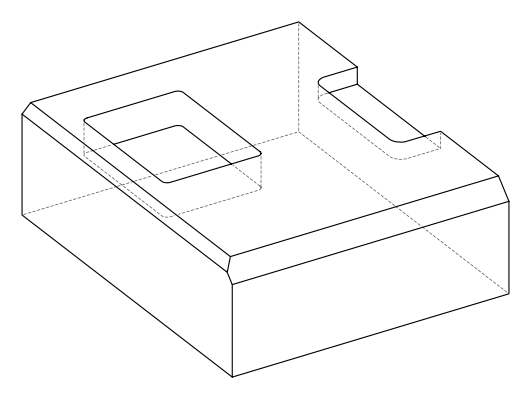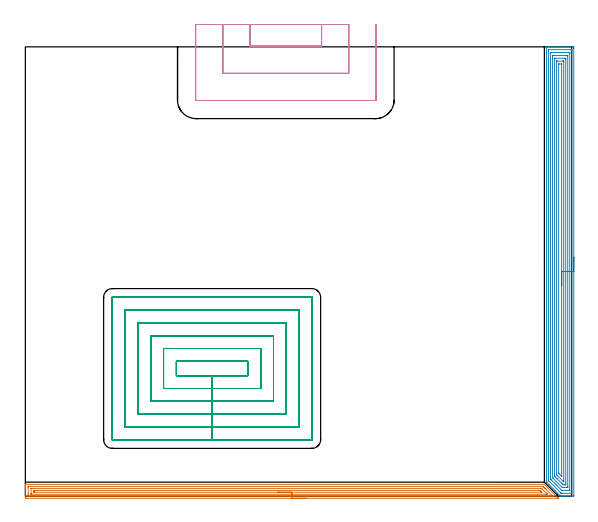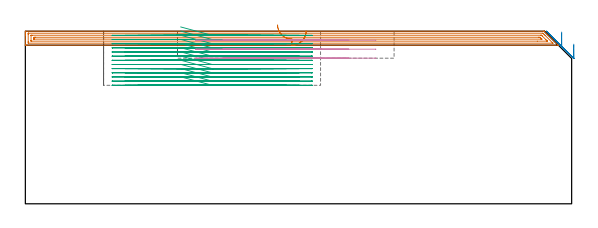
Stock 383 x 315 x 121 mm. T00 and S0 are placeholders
(PLAN: 4 operations, 2 tool changes, 84.2 min)
(1 AREA_MILL | FG_CHAMFER_SURFACE | UGT0205_001 | 12.02 min | 18215 mm3)
(2 AREA_MILL_1 | FG_CHAMFER_SURFACE_1 | UGT0205_001 | 17.84 min | 56878 mm3)
(3 MILL_RECTANGULAR_POCKET | POCKET_RECTANGULAR_STRAIGHT | NXT0201_011 | Follow Part, ap 3, ae 75% | 49.28 min | 644482 mm3)
(4 MILL_SLOT | SLOT_PARTIAL_RECTANGULAR | UGT0201_109 | Follow Part, ap 6.35, ae 75% | 5.07 min | 142992 mm3)
(TOOL UGT0205_001 | Chamfer Mill 20 x 3 x 45 deg. | D20 FL50 Z2)
(TOOL NXT0201_011 | ENDMILL 12mm [2P460-1200-NA 1630] | D12 FL38 Z6)
(TOOL UGT0201_109 | End Mill 25.4 mm | D25.4 FL25 Z2)
(OP 1 AREA_MILL)
G17 G21 G94 G90
T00 M6
G54
G17 G0 G90 X196.85 Y-1.5 S1061 M3
G43 Z131. H0
Z121.2
G94 G1 X196.812 Z120.328 F250.
X196.698 Z119.463
X196.509 Z118.612
X196.247 Z117.78
X195.913 Z116.974
X195.51 Z116.2
X195.041 Z115.464
X194.51 Z114.772
X193.921 Z114.129
X193.278 Z113.54
X192.586 Z113.008
X191.85 Z112.54
X191.076 Z112.137
X190.27 Z111.803
X189.438 Z111.541
X188.586 Z111.352
X187.722 Z111.238
X186.85 Z111.2
X0.616
X0.206 Y-1.496 Z111.202
X0.01 Y-1.492 Z111.206
X0. Y-1.292 Z111.405
Y5.167 Z117.862
Y5.716 Z118.413
Y6.051 Z118.747
Y6.599 Z119.295
Y6.934 Z119.629
Y7.605 Z120.304
Y7.934 Z120.634
X0.007 Y8.285 Z120.976
X0.009 Y8.297 Z120.988
X0.169 Y8.3 Z121.
X363.259
X363.905 Y8.297 Z120.987
X363.938 Y8.262 Z120.962
X363.94 Y8.26 Z120.959
X373.22 Y-1.018 Z111.678
X373.679 Y-1.481 Z111.219
X373.683 Y-1.495 Z111.205
X373.679 Y-1.5 Z111.2
X186.85
Y-0.086 Z112.614
X2.352 Y-0.085 Z112.615
X2.014 Y-0.079 Z112.621
X2.009 Y0.03 Z112.73
X2.002 Y0.261 Z112.961
X2. Y0.749 Z113.449
Y1.147 Z113.847
X2.001 Y6.051 Z118.751
X2.002 Y6.447 Z119.147
X2.01 Y6.846 Z119.546
X2.016 Y6.88 Z119.58
X2.034 Y6.881 Z119.581
X2.086 Y6.884 Z119.584
X2.191 Y6.885 Z119.585
X2.402 Y6.886 Z119.586
X362.415 Y6.885 Z119.585
X362.832 Y6.879 Z119.579
X363.259 Y6.48 Z119.18
X363.696 Y6.051 Z118.751
X364.152 Y5.598 Z118.298
X364.583 Y5.167 Z117.867
X369.511 Y0.239 Z112.939
X369.721 Y0.025 Z112.725
X369.811 Y-0.072 Z112.628
X369.817 Y-0.08 Z112.62
X369.81 Y-0.081 Z112.619
X369.769 Y-0.084 Z112.616
X369.683 Y-0.085 Z112.615
X369.511 Y-0.086 Z112.614
X186.85
Y1.328 Z114.028
X4.496 Y1.329 Z114.029
X4.189 Y1.33 Z114.03
X4.087 Y1.332 Z114.032
X4.014 Y1.335 Z114.035
X4.009 Y1.446 Z114.146
X4.003 Y1.633 Z114.333
X4.001 Y1.819 Z114.519
Y5.353 Z118.053
X4.005 Y5.416 Z118.116
X4.01 Y5.46 Z118.16
X4.037 Y5.464 Z118.164
X4.189 Y5.467 Z118.167
X4.775 Y5.471 Z118.171
X361.165
X361.472 Y5.47 Z118.17
X361.779 Y5.466 Z118.166
X361.817 Y5.465 Z118.165
X361.839 Y5.45 Z118.15
X361.883 Y5.411 Z118.111
X361.968 Y5.331 Z118.031
X362.133 Y5.167 Z117.867
X362.365 Y4.936 Z117.636
X365.045 Y2.256 Z114.956
X365.666 Y1.633 Z114.333
X365.938 Y1.355 Z114.055
X365.948 Y1.335 Z114.035
X365.938 Y1.334 Z114.034
X365.352 Y1.329 Z114.029
X358.909 Y1.328 Z114.028
X186.85
Y2.743 Z115.443
X6.119
X6.068 Y2.744 Z115.444
X6.032 Y2.747 Z115.447
X6.016 Y2.749 Z115.449
X6.01 Y2.762 Z115.462
X6.006 Y2.965 Z115.665
X6. Y3.375 Z116.075
X6.01 Y4.038 Z116.738
X6.211 Y4.051 Z116.751
X6.868 Y4.056 Z116.756
X7.098 Y4.057 Z116.757
X359.686
X359.916 Y4.056 Z116.756
X360.579 Y4.05 Z116.75
X360.794 Y4.046 Z116.746
X361.472 Y3.379 Z116.079
X361.882 Y2.964 Z115.664
X362.079 Y2.76 Z115.46
X362.089 Y2.748 Z115.448
X362.08 Y2.747 Z115.447
X362.045 Y2.744 Z115.444
X361.994 Y2.743 Z115.443
X361.472
X186.85
X185.978 Z115.481
X185.113 Z115.595
X184.262 Z115.783
X183.43 Z116.046
X182.624 Z116.38
X181.85 Z116.782
X181.114 Z117.251
X180.422 Z117.782
X179.779 Z118.372
X179.19 Z119.015
X178.658 Z119.707
X178.19 Z120.443
X177.787 Z121.216
X177.453 Z122.022
X177.191 Z122.854
X177.002 Z123.706
X176.888 Z124.571
X176.85 Z125.443
G0 Z131.
M5
M2
(OP 2 AREA_MILL_1)
G17 G21 G94 G90
T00 M6
G54
G17 G0 G90 X384.5 Y167.5 S1061 M3
G43 Z131. H0
Z111.9
G94 G1 Y167.462 Z111.028 F250.
Y167.348 Z110.164
Y167.159 Z109.312
Y166.897 Z108.48
Y166.563 Z107.674
Y166.16 Z106.9
Y165.692 Z106.164
Y165.16 Z105.472
Y164.571 Z104.829
Y163.928 Z104.24
Y163.236 Z103.708
Y162.5 Z103.24
Y161.726 Z102.837
Y160.92 Z102.503
Y160.088 Z102.241
Y159.236 Z102.052
Y158.372 Z101.938
Y157.5 Z101.9
Y0.625
X384.497 Y0.346 Z101.902
X384.492 Y0.01 Z101.906
X384.151 Y0. Z102.246
X378.523 Z107.872
X377.093 Z109.303
X376.737 Z109.659
X375.663 Z110.736
X375.222 Y0.001 Z111.169
X375.199 Y0.01 Z111.193
X375.146 Y0.051 Z111.247
X375.09 Y0.108 Z111.306
X375.045 Y0.155 Z111.354
X365.635 Y9.564 Z120.763
X365.555 Y9.647 Z120.844
X365.401 Y9.805 Z120.986
X365.4 Y10.458 Z121.
Y314.822
X365.402 Y314.99 Z120.989
X365.465 Y314.993 Z120.927
X365.893 Y315. Z120.507
X366.197 Z120.202
X366.91 Z119.485
X368.16 Z118.237
X369.59 Z116.805
X383.258 Z103.139
X383.883 Y314.997 Z102.515
X384.492 Y314.993 Z101.906
X384.494 Y314.986 Z101.904
X384.499 Y314.375 Z101.901
X384.5 Y313.757 Z101.9
Y157.5
X383.086 Z103.314
X383.085 Y2.317 Z103.315
X383.084 Y2.221 Z103.316
X383.079 Y2.03 Z103.321
X383.074 Y2.008 Z103.326
X383.066 Y2.006 Z103.334
X383.041 Y2.002 Z103.359
X382.99 Y2.001 Z103.41
X376.256 Y2. Z110.144
X375.843 Y2.004 Z110.557
X375.706 Y2.007 Z110.694
X375.658 Y2.01 Z110.742
X375.62 Y2.042 Z110.781
X375.542 Y2.114 Z110.858
X375.237 Y2.413 Z111.163
X367.192 Y10.458 Z119.208
X366.91 Y10.743 Z119.49
X366.837 Y10.821 Z119.563
X366.822 Y10.84 Z119.578
X366.819 Y10.935 Z119.581
X366.816 Y11.063 Z119.584
X366.815 Y11.256 Z119.585
X366.814 Y11.352 Z119.586
X366.815 Y312.683 Z119.585
X366.816 Y312.779 Z119.584
X366.821 Y312.97 Z119.579
X366.826 Y312.992 Z119.574
X366.834 Y312.994 Z119.566
X366.859 Y312.997 Z119.541
X366.91 Y312.999 Z119.49
X382.577 Y313. Z103.823
X382.99 Y312.996 Z103.41
X383.048 Y312.994 Z103.352
X383.078 Y312.991 Z103.322
X383.081 Y312.875 Z103.319
X383.085 Y312.683 Z103.315
X383.086 Y312.587 Z103.314
Y312.491
Y157.5
X381.672 Z104.728
X381.671 Y4.626 Z104.729
X381.67 Y4.201 Z104.73
X381.668 Y4.084 Z104.732
X381.665 Y4.028 Z104.735
X381.657 Y4.01 Z104.743
X381.604 Y4.007 Z104.796
X381.403 Y4.001 Z104.997
X376.737 Z109.663
X376.536 Y4.003 Z109.864
X376.136 Y4.01 Z110.264
X376.084 Y4.027 Z110.316
X376.058 Y4.048 Z110.342
X376.004 Y4.097 Z110.396
X375.898 Y4.201 Z110.502
X368.697 Y11.403 Z117.703
X368.28 Y11.832 Z118.12
X368.235 Y11.886 Z118.165
X368.232 Y11.965 Z118.168
X368.23 Y12.089 Z118.17
X368.229 Y12.246 Z118.171
X368.228 Y12.715 Z118.172
X368.229 Y310.374 Z118.171
X368.23 Y310.799 Z118.17
X368.232 Y310.916 Z118.168
X368.235 Y310.972 Z118.165
X368.243 Y310.99 Z118.157
X368.296 Y310.993 Z118.104
X368.497 Y310.999 Z117.903
X381.404 Z104.996
X381.537 Y310.998 Z104.863
X381.644 Y310.992 Z104.756
X381.666 Y310.988 Z104.734
X381.668 Y310.981 Z104.732
X381.67 Y310.955 Z104.73
X381.671 Y310.799 Z104.729
X381.672 Y310.33 Z104.728
Y157.5
X380.257 Z106.143
Y6.935
X380.256 Y6.043 Z106.144
X380.253 Y6.015 Z106.147
X380.251 Y6.01 Z106.149
X380.242 Y6.006 Z106.158
X380.188 Y6.002 Z106.212
X380.078 Y6.001 Z106.322
X379.857 Y6. Z106.543
X376.737 Z109.663
X376.725 Z109.675
X376.615 Y6.006 Z109.785
X376.562 Y6.01 Z109.838
X376.377 Y6.184 Z110.023
X376.021 Y6.531 Z110.379
X375.843 Y6.706 Z110.557
X370.303 Y12.246 Z116.097
X370.123 Y12.428 Z116.277
X369.763 Y12.795 Z116.637
X369.661 Y12.899 Z116.739
X369.65 Y12.932 Z116.75
X369.647 Y12.982 Z116.753
X369.643 Y13.086 Z116.757
Y308.065
X369.644 Y308.957 Z116.756
X369.647 Y308.985 Z116.753
X369.649 Y308.99 Z116.751
X369.658 Y308.994 Z116.742
X369.712 Y308.998 Z116.688
X369.822 Y308.999 Z116.578
X370.043 Y309. Z116.357
X379.863 Y308.999 Z106.537
X380.08 Y308.998 Z106.32
X380.188 Y308.994 Z106.212
X380.241 Y308.99 Z106.159
X380.251 Y308.982 Z106.149
X380.257 Y308.118 Z106.143
Y157.5
X378.843 Z107.557
X378.842 Y8.67 Z107.558
X378.841 Y8.353 Z107.559
X378.836 Y8.032 Z107.564
X378.832 Y8.009 Z107.568
X378.815 Y8.006 Z107.585
X378.774 Y8.003 Z107.626
X378.691 Y8.001 Z107.709
X378.523 Y8. Z107.877
X377.404 Y8.002 Z108.996
X377.072 Y8.01 Z109.328
X376.984 Y8.026 Z109.416
X376.875 Y8.13 Z109.525
X376.737 Y8.264 Z109.663
X376.328 Y8.67 Z110.072
X375.843 Y9.155 Z110.557
X372.752 Y12.246 Z113.648
X371.859 Y13.14 Z114.541
X371.377 Y13.624 Z115.023
X371.174 Y13.832 Z115.226
X371.074 Y13.936 Z115.326
X371.064 Y14.033 Z115.336
X371.06 Y14.35 Z115.34
X371.058 Y14.927 Z115.342
X371.057 Y15.247 Z115.343
X371.058 Y306.33 Z115.342
X371.059 Y306.647 Z115.341
X371.064 Y306.968 Z115.336
X371.068 Y306.991 Z115.332
X371.084 Y306.994 Z115.316
X371.126 Y306.997 Z115.274
X371.209 Y306.999 Z115.191
X371.377 Y307. Z115.023
X377.853 Z108.547
X378.523 Y306.998 Z107.877
X378.75 Y306.996 Z107.65
X378.823 Y306.99 Z107.577
X378.836 Y306.969 Z107.564
X378.839 Y306.908 Z107.561
X378.842 Y306.33 Z107.558
X378.843 Y306.01 Z107.557
Y157.5
X377.429 Z108.971
X377.428 Y10.225 Z108.972
X377.427 Y10.108 Z108.973
X377.424 Y10.051 Z108.976
X377.423 Y10.038 Z108.977
X377.408 Y10.052 Z108.992
X376.991 Y10.458 Z109.409
X373.163 Y14.285 Z113.237
X372.526 Y14.927 Z113.874
X372.484 Y14.976 Z113.916
X372.478 Y15.015 Z113.922
X372.475 Y15.101 Z113.925
X372.473 Y15.274 Z113.927
X372.471 Y15.62 Z113.929
Y15.821
Y304.542
X372.474 Y304.888 Z113.926
X372.476 Y304.974 Z113.924
X372.477 Y304.987 Z113.923
X372.499 Y304.991 Z113.901
X372.553 Y304.996 Z113.847
X372.706 Y304.999 Z113.694
X376.737 Y305. Z109.663
X377.174 Y304.998 Z109.226
X377.375 Y304.992 Z109.025
X377.418 Y304.99 Z108.982
X377.422 Y304.917 Z108.978
X377.427 Y304.745 Z108.973
X377.428 Y304.542 Z108.972
X377.429 Y157.5 Z108.971
X376.015 Z110.385
X376.014 Y14.033 Z110.386
X376.013 Y13.949 Z110.387
Y13.938
X376.01 Y13.917 Z110.39
X375.866 Y14.033 Z110.534
X374.057 Y15.841 Z112.343
X373.95 Y15.955 Z112.45
X373.9 Y16.009 Z112.5
X373.892 Y16.201 Z112.508
X373.887 Y16.544 Z112.513
X373.886 Y16.715 Z112.514
Y302.754
X373.888 Y302.923 Z112.512
X373.891 Y302.981 Z112.509
X373.894 Y302.99 Z112.506
X373.904 Y302.994 Z112.496
X373.934 Y302.997 Z112.466
X374.057 Y302.999 Z112.343
X375.843 Z110.557
X375.925 Y302.997 Z110.475
X375.99 Y302.993 Z110.41
X376.005 Y302.99 Z110.395
X376.008 Y302.973 Z110.392
X376.011 Y302.926 Z110.389
X376.014 Y302.754 Z110.386
X376.015 Y157.5 Z110.385
Y156.628 Z110.423
Y155.764 Z110.537
Y154.912 Z110.726
Y154.08 Z110.988
Y153.274 Z111.322
Y152.5 Z111.725
Y151.764 Z112.194
Y151.072 Z112.725
Y150.429 Z113.314
Y149.84 Z113.957
Y149.308 Z114.65
Y148.84 Z115.385
Y148.437 Z116.159
Y148.103 Z116.965
Y147.841 Z117.797
Y147.652 Z118.649
Y147.538 Z119.514
Y147.5 Z120.385
G0 Z131.
M5
M2
(OP 3 MILL_RECTANGULAR_POCKET)
G17 G21 G94 G90
T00 M6
G54
G17 G0 G90 X108.874 Y84.5 S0 M3
G43 Z131. H1
Z124.
G94 G1 X130.95 Z118.085 F250.
X156. F500.
Y94.5
X105.9
Y84.5
X130.95
Y75.5
X165.
Y103.5
X96.9
Y75.5
X130.95
Y66.5
X174.
Y112.5
X87.9
Y66.5
X130.95
Y57.5
X183.
Y121.5
X78.9
Y57.5
X130.95
Y48.5
X192.
Y130.5
X69.9
Y48.5
X130.95
Y39.5
X200.9
X200.955 Y39.505
X200.995 Y39.545
X201. Y39.6
Y139.4
X200.995 Y139.455
X200.955 Y139.495
X200.9 Y139.5
X61.
X60.945 Y139.495
X60.905 Y139.455
X60.9 Y139.4
Y39.6
X60.905 Y39.545
X60.945 Y39.505
X61. Y39.5
X130.95
X131.95
G0 X108.874 Y84.5 Z121.085
G1 X130.95 Z115.169 F250.
X156. F500.
Y94.5
X105.9
Y84.5
X130.95
Y75.5
X165.
Y103.5
X96.9
Y75.5
X130.95
Y66.5
X174.
Y112.5
X87.9
Y66.5
X130.95
Y57.5
X183.
Y121.5
X78.9
Y57.5
X130.95
Y48.5
X192.
Y130.5
X69.9
Y48.5
X130.95
Y39.5
X200.9
X200.955 Y39.505
X200.995 Y39.545
X201. Y39.6
Y139.4
X200.995 Y139.455
X200.955 Y139.495
X200.9 Y139.5
X61.
X60.945 Y139.495
X60.905 Y139.455
X60.9 Y139.4
Y39.6
X60.905 Y39.545
X60.945 Y39.505
X61. Y39.5
X130.95
X131.95
G0 X108.874 Y84.5 Z118.169
G1 X130.95 Z112.254 F250.
X156. F500.
Y94.5
X105.9
Y84.5
X130.95
Y75.5
X165.
Y103.5
X96.9
Y75.5
X130.95
Y66.5
X174.
Y112.5
X87.9
Y66.5
X130.95
Y57.5
X183.
Y121.5
X78.9
Y57.5
X130.95
Y48.5
X192.
Y130.5
X69.9
Y48.5
X130.95
Y39.5
X200.9
X200.955 Y39.505
X200.995 Y39.545
X201. Y39.6
Y139.4
X200.995 Y139.455
X200.955 Y139.495
X200.9 Y139.5
X61.
X60.945 Y139.495
X60.905 Y139.455
X60.9 Y139.4
Y39.6
X60.905 Y39.545
X60.945 Y39.505
X61. Y39.5
X130.95
X131.95
G0 X108.874 Y84.5 Z115.254
G1 X130.95 Z109.338 F250.
X156. F500.
Y94.5
X105.9
Y84.5
X130.95
Y75.5
X165.
Y103.5
X96.9
Y75.5
X130.95
Y66.5
X174.
Y112.5
X87.9
Y66.5
X130.95
Y57.5
X183.
Y121.5
X78.9
Y57.5
X130.95
Y48.5
X192.
Y130.5
X69.9
Y48.5
X130.95
Y39.5
X200.9
X200.955 Y39.505
X200.995 Y39.545
X201. Y39.6
Y139.4
X200.995 Y139.455
X200.955 Y139.495
X200.9 Y139.5
X61.
X60.945 Y139.495
X60.905 Y139.455
X60.9 Y139.4
Y39.6
X60.905 Y39.545
X60.945 Y39.505
X61. Y39.5
X130.95
X131.95
G0 X108.874 Y84.5 Z112.338
G1 X130.95 Z106.423 F250.
X156. F500.
Y94.5
X105.9
Y84.5
X130.95
Y75.5
X165.
Y103.5
X96.9
Y75.5
X130.95
Y66.5
X174.
Y112.5
X87.9
Y66.5
X130.95
Y57.5
X183.
Y121.5
X78.9
Y57.5
X130.95
Y48.5
X192.
Y130.5
X69.9
Y48.5
X130.95
Y39.5
X200.9
X200.955 Y39.505
X200.995 Y39.545
X201. Y39.6
Y139.4
X200.995 Y139.455
X200.955 Y139.495
X200.9 Y139.5
X61.
X60.945 Y139.495
X60.905 Y139.455
X60.9 Y139.4
Y39.6
X60.905 Y39.545
X60.945 Y39.505
X61. Y39.5
X130.95
X131.95
G0 X108.874 Y84.5 Z109.423
G1 X130.95 Z103.508 F250.
X156. F500.
Y94.5
X105.9
Y84.5
X130.95
Y75.5
X165.
Y103.5
X96.9
Y75.5
X130.95
Y66.5
X174.
Y112.5
X87.9
Y66.5
X130.95
Y57.5
X183.
Y121.5
X78.9
Y57.5
X130.95
Y48.5
X192.
Y130.5
X69.9
Y48.5
X130.95
Y39.5
X200.9
X200.955 Y39.505
X200.995 Y39.545
X201. Y39.6
Y139.4
X200.995 Y139.455
X200.955 Y139.495
X200.9 Y139.5
X61.
X60.945 Y139.495
X60.905 Y139.455
X60.9 Y139.4
Y39.6
X60.905 Y39.545
X60.945 Y39.505
X61. Y39.5
X130.95
X131.95
G0 X108.874 Y84.5 Z106.508
G1 X130.95 Z100.592 F250.
X156. F500.
Y94.5
X105.9
Y84.5
X130.95
Y75.5
X165.
Y103.5
X96.9
Y75.5
X130.95
Y66.5
X174.
Y112.5
X87.9
Y66.5
X130.95
Y57.5
X183.
Y121.5
X78.9
Y57.5
X130.95
Y48.5
X192.
Y130.5
X69.9
Y48.5
X130.95
Y39.5
X200.9
X200.955 Y39.505
X200.995 Y39.545
X201. Y39.6
Y139.4
X200.995 Y139.455
X200.955 Y139.495
X200.9 Y139.5
X61.
X60.945 Y139.495
X60.905 Y139.455
X60.9 Y139.4
Y39.6
X60.905 Y39.545
X60.945 Y39.505
X61. Y39.5
X130.95
X131.95
G0 X108.874 Y84.5 Z103.592
G1 X130.95 Z97.677 F250.
X156. F500.
Y94.5
X105.9
Y84.5
X130.95
Y75.5
X165.
Y103.5
X96.9
Y75.5
X130.95
Y66.5
X174.
Y112.5
X87.9
Y66.5
X130.95
Y57.5
X183.
Y121.5
X78.9
Y57.5
X130.95
Y48.5
X192.
Y130.5
X69.9
Y48.5
X130.95
Y39.5
X200.9
X200.955 Y39.505
X200.995 Y39.545
X201. Y39.6
Y139.4
X200.995 Y139.455
X200.955 Y139.495
X200.9 Y139.5
X61.
X60.945 Y139.495
X60.905 Y139.455
X60.9 Y139.4
Y39.6
X60.905 Y39.545
X60.945 Y39.505
X61. Y39.5
X130.95
X131.95
G0 X108.874 Y84.5 Z100.677
G1 X130.95 Z94.762 F250.
X156. F500.
Y94.5
X105.9
Y84.5
X130.95
Y75.5
X165.
Y103.5
X96.9
Y75.5
X130.95
Y66.5
X174.
Y112.5
X87.9
Y66.5
X130.95
Y57.5
X183.
Y121.5
X78.9
Y57.5
X130.95
Y48.5
X192.
Y130.5
X69.9
Y48.5
X130.95
Y39.5
X200.9
X200.955 Y39.505
X200.995 Y39.545
X201. Y39.6
Y139.4
X200.995 Y139.455
X200.955 Y139.495
X200.9 Y139.5
X61.
X60.945 Y139.495
X60.905 Y139.455
X60.9 Y139.4
Y39.6
X60.905 Y39.545
X60.945 Y39.505
X61. Y39.5
X130.95
X131.95
G0 X108.874 Y84.5 Z97.762
G1 X130.95 Z91.846 F250.
X156. F500.
Y94.5
X105.9
Y84.5
X130.95
Y75.5
X165.
Y103.5
X96.9
Y75.5
X130.95
Y66.5
X174.
Y112.5
X87.9
Y66.5
X130.95
Y57.5
X183.
Y121.5
X78.9
Y57.5
X130.95
Y48.5
X192.
Y130.5
X69.9
Y48.5
X130.95
Y39.5
X200.9
X200.955 Y39.505
X200.995 Y39.545
X201. Y39.6
Y139.4
X200.995 Y139.455
X200.955 Y139.495
X200.9 Y139.5
X61.
X60.945 Y139.495
X60.905 Y139.455
X60.9 Y139.4
Y39.6
X60.905 Y39.545
X60.945 Y39.505
X61. Y39.5
X130.95
X131.95
G0 X108.874 Y84.5 Z94.846
G1 X130.95 Z88.931 F250.
X156. F500.
Y94.5
X105.9
Y84.5
X130.95
Y75.5
X165.
Y103.5
X96.9
Y75.5
X130.95
Y66.5
X174.
Y112.5
X87.9
Y66.5
X130.95
Y57.5
X183.
Y121.5
X78.9
Y57.5
X130.95
Y48.5
X192.
Y130.5
X69.9
Y48.5
X130.95
Y39.5
X200.9
X200.955 Y39.505
X200.995 Y39.545
X201. Y39.6
Y139.4
X200.995 Y139.455
X200.955 Y139.495
X200.9 Y139.5
X61.
X60.945 Y139.495
X60.905 Y139.455
X60.9 Y139.4
Y39.6
X60.905 Y39.545
X60.945 Y39.505
X61. Y39.5
X130.95
X131.95
G0 X108.874 Y84.5 Z91.931
G1 X130.95 Z86.015 F250.
X156. F500.
Y94.5
X105.9
Y84.5
X130.95
Y75.5
X165.
Y103.5
X96.9
Y75.5
X130.95
Y66.5
X174.
Y112.5
X87.9
Y66.5
X130.95
Y57.5
X183.
Y121.5
X78.9
Y57.5
X130.95
Y48.5
X192.
Y130.5
X69.9
Y48.5
X130.95
Y39.5
X200.9
X200.955 Y39.505
X200.995 Y39.545
X201. Y39.6
Y139.4
X200.995 Y139.455
X200.955 Y139.495
X200.9 Y139.5
X61.
X60.945 Y139.495
X60.905 Y139.455
X60.9 Y139.4
Y39.6
X60.905 Y39.545
X60.945 Y39.505
X61. Y39.5
X130.95
X131.95
G0 X108.874 Y84.5 Z89.015
G1 X130.95 Z83.1 F250.
X156. F500.
Y94.5
X105.9
Y84.5
X130.95
Y75.5
X165.
Y103.5
X96.9
Y75.5
X130.95
Y66.5
X174.
Y112.5
X87.9
Y66.5
X130.95
Y57.5
X183.
Y121.5
X78.9
Y57.5
X130.95
Y48.5
X192.
Y130.5
X69.9
Y48.5
X130.95
Y39.5
X200.9
X200.955 Y39.505
X200.995 Y39.545
X201. Y39.6
Y139.4
X200.995 Y139.455
X200.955 Y139.495
X200.9 Y139.5
X61.
X60.945 Y139.495
X60.905 Y139.455
X60.9 Y139.4
Y39.6
X60.905 Y39.545
X60.945 Y39.505
X61. Y39.5
X130.95
X131.95
G0 Z131.
M5
M2
(OP 4 MILL_SLOT)
G17 G21 G94 G90
T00 M6
G54
G17 G0 G90 X157.5 Y330.7 S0 M3
G43 Z131. H0
Z114.7
G94 G1 Y327.7 F250.
Y315.5 F500.
X207.7
Y327.7
Y330.7 F250.
X138.45
Y327.7
Y296.45 F500.
X226.75
Y327.7
Y330.7 F250.
X119.4
Y327.7
Y277.7 F500.
G3 X119.7 Y277.4 R0.3
G1 X245.5
G3 X245.8 Y277.7 R0.3
G1 Y327.7
Y330.7 F250.
G0 X157.5 Z108.4
G1 Y327.7
Y315.5 F500.
X207.7
Y327.7
Y330.7 F250.
X138.45
Y327.7
Y296.45 F500.
X226.75
Y327.7
Y330.7 F250.
X119.4
Y327.7
Y277.7 F500.
G3 X119.7 Y277.4 R0.3
G1 X245.5
G3 X245.8 Y277.7 R0.3
G1 Y327.7
Y330.7 F250.
G0 X157.5 Z102.1
G1 Y327.7
Y315.5 F500.
X207.7
Y327.7
Y330.7 F250.
X138.45
Y327.7
Y296.45 F500.
X226.75
Y327.7
Y330.7 F250.
X119.4
Y327.7
Y277.7 F500.
G3 X119.7 Y277.4 R0.3
G1 X245.5
G3 X245.8 Y277.7 R0.3
G1 Y327.7
Y330.7 F250.
G0 Z131.
M5
M2
